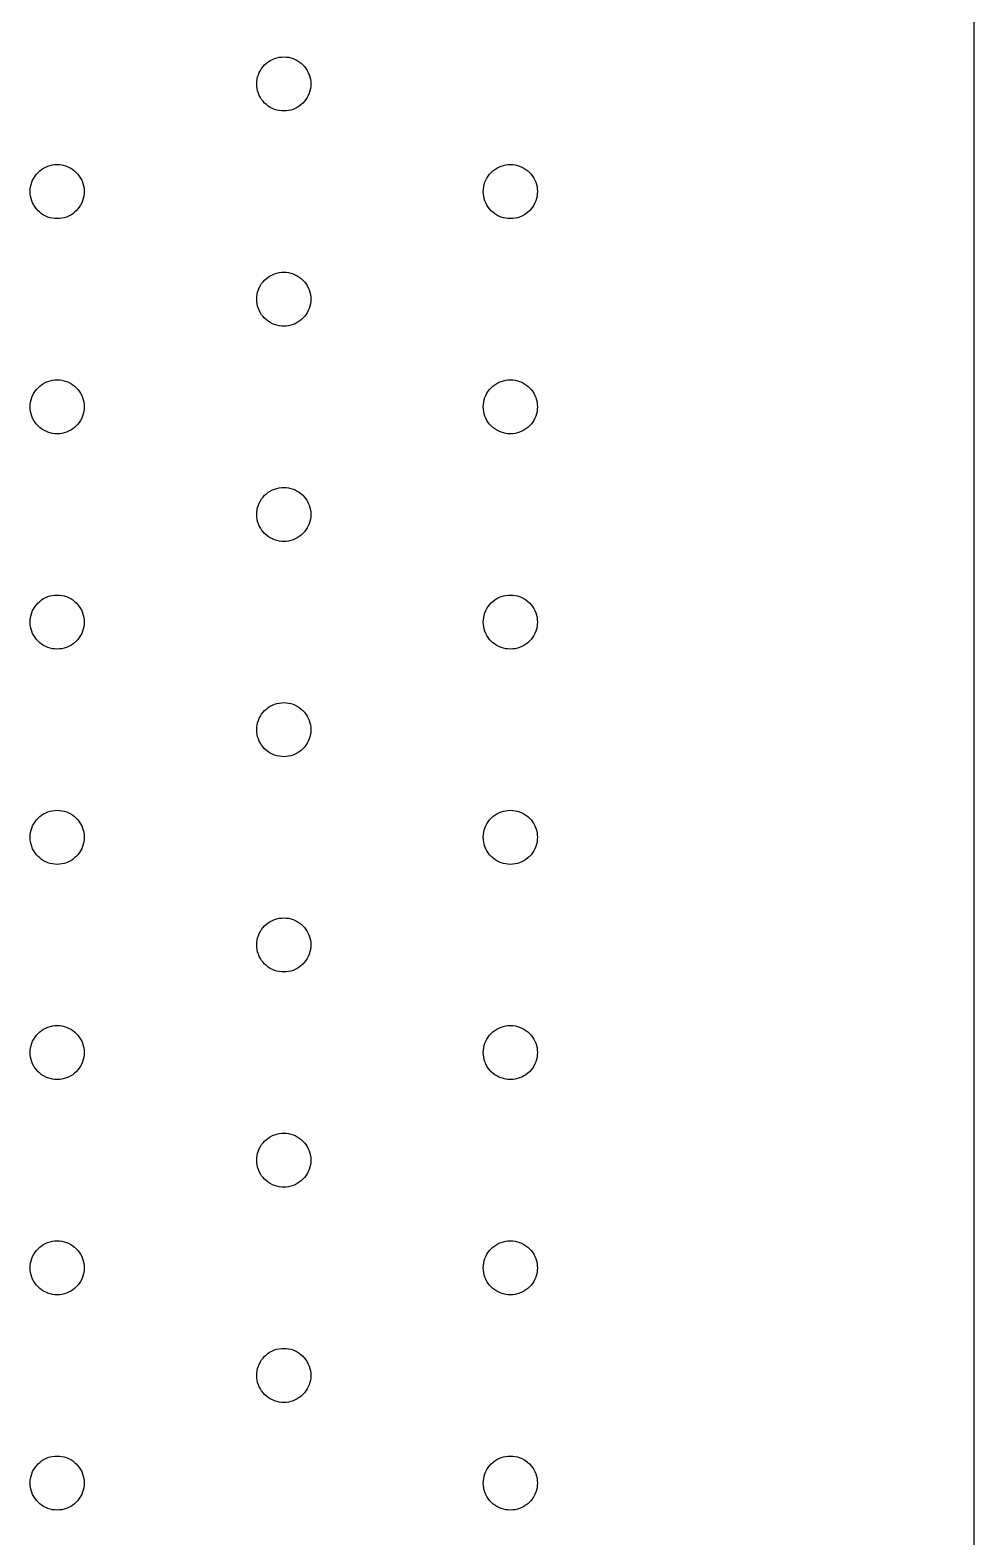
# Model space of a CAD drawing. Header units: millimetres. Extents: x 42 to 3058, y 353 to 2599.
# Drawn here: x 223.4 to 370, y 1478.3 to 1712.3 of the extents above; entities that cross this region are included whole.
import ezdxf

# ---------------------------------------------------------------- set-up
doc = ezdxf.new("R2010")
doc.units = ezdxf.units.MM
doc.layers.add('DRAWING', color=7, linetype='Continuous')

msp = doc.modelspace()

# ---------------------------------------------------------------- linework, layer by layer
at = {"layer": 'DRAWING', "linetype": 'CONTINUOUS', "true_color": 0x111111}
msp.add_line((370, 1930), (370, 500), dxfattribs=at)
for points in [[(267, 1703.91), (266.98, 1703.54), (266.94, 1703.18), (266.86, 1702.82), (266.75, 1702.47), (266.61, 1702.13), (266.44, 1701.81), (266.24, 1701.5), (266.02, 1701.21), (265.77, 1700.94), (265.5, 1700.69), (265.21, 1700.47), (264.9, 1700.27), (264.57, 1700.1), (264.24, 1699.96), (263.89, 1699.85), (263.53, 1699.77), (263.17, 1699.72), (262.8, 1699.71), (262.43, 1699.72), (262.07, 1699.77), (261.71, 1699.85), (261.36, 1699.96), (261.03, 1700.1), (260.7, 1700.27), (260.39, 1700.47), (260.1, 1700.69), (259.83, 1700.94), (259.58, 1701.21), (259.36, 1701.5), (259.16, 1701.81), (258.99, 1702.13), (258.85, 1702.47), (258.74, 1702.82), (258.66, 1703.18), (258.62, 1703.54), (258.6, 1703.91), (258.62, 1704.27), (258.66, 1704.64), (258.74, 1704.99), (258.85, 1705.34), (258.99, 1705.68), (259.16, 1706.01), (259.36, 1706.31), (259.58, 1706.61), (259.83, 1706.88), (260.1, 1707.12), (260.39, 1707.35), (260.7, 1707.54), (261.03, 1707.71), (261.36, 1707.85), (261.71, 1707.96), (262.07, 1708.04), (262.43, 1708.09), (262.8, 1708.11), (263.17, 1708.09), (263.53, 1708.04), (263.89, 1707.96), (264.24, 1707.85), (264.57, 1707.71), (264.9, 1707.54), (265.21, 1707.35), (265.5, 1707.12), (265.77, 1706.88), (266.02, 1706.61), (266.24, 1706.31), (266.44, 1706.01), (266.61, 1705.68), (266.75, 1705.34), (266.86, 1704.99), (266.94, 1704.64), (266.98, 1704.27), (267, 1703.91)], [(231.8, 1687.19), (231.78, 1686.83), (231.74, 1686.46), (231.66, 1686.1), (231.55, 1685.75), (231.41, 1685.42), (231.24, 1685.09), (231.04, 1684.78), (230.82, 1684.49), (230.57, 1684.22), (230.3, 1683.97), (230.01, 1683.75), (229.7, 1683.55), (229.37, 1683.38), (229.04, 1683.24), (228.69, 1683.13), (228.33, 1683.05), (227.97, 1683.01), (227.6, 1682.99), (227.23, 1683.01), (226.87, 1683.05), (226.51, 1683.13), (226.16, 1683.24), (225.83, 1683.38), (225.5, 1683.55), (225.19, 1683.75), (224.9, 1683.97), (224.63, 1684.22), (224.38, 1684.49), (224.16, 1684.78), (223.96, 1685.09), (223.79, 1685.42), (223.65, 1685.75), (223.54, 1686.1), (223.46, 1686.46), (223.42, 1686.83), (223.4, 1687.19), (223.42, 1687.56), (223.46, 1687.92), (223.54, 1688.28), (223.65, 1688.63), (223.79, 1688.97), (223.96, 1689.29), (224.16, 1689.6), (224.38, 1689.89), (224.63, 1690.16), (224.9, 1690.41), (225.19, 1690.63), (225.5, 1690.83), (225.83, 1691), (226.16, 1691.14), (226.51, 1691.25), (226.87, 1691.33), (227.23, 1691.38), (227.6, 1691.39), (227.97, 1691.38), (228.33, 1691.33), (228.69, 1691.25), (229.04, 1691.14), (229.37, 1691), (229.7, 1690.83), (230.01, 1690.63), (230.3, 1690.41), (230.57, 1690.16), (230.82, 1689.89), (231.04, 1689.6), (231.24, 1689.29), (231.41, 1688.97), (231.55, 1688.63), (231.66, 1688.28), (231.74, 1687.92), (231.78, 1687.56), (231.8, 1687.19)], [(302.2, 1687.19), (302.18, 1686.83), (302.14, 1686.46), (302.06, 1686.1), (301.95, 1685.75), (301.81, 1685.42), (301.64, 1685.09), (301.44, 1684.78), (301.22, 1684.49), (300.97, 1684.22), (300.7, 1683.97), (300.41, 1683.75), (300.1, 1683.55), (299.77, 1683.38), (299.44, 1683.24), (299.09, 1683.13), (298.73, 1683.05), (298.37, 1683.01), (298, 1682.99), (297.63, 1683.01), (297.27, 1683.05), (296.91, 1683.13), (296.56, 1683.24), (296.23, 1683.38), (295.9, 1683.55), (295.59, 1683.75), (295.3, 1683.97), (295.03, 1684.22), (294.78, 1684.49), (294.56, 1684.78), (294.36, 1685.09), (294.19, 1685.42), (294.05, 1685.75), (293.94, 1686.1), (293.86, 1686.46), (293.82, 1686.83), (293.8, 1687.19), (293.82, 1687.56), (293.86, 1687.92), (293.94, 1688.28), (294.05, 1688.63), (294.19, 1688.97), (294.36, 1689.29), (294.56, 1689.6), (294.78, 1689.89), (295.03, 1690.16), (295.3, 1690.41), (295.59, 1690.63), (295.9, 1690.83), (296.23, 1691), (296.56, 1691.14), (296.91, 1691.25), (297.27, 1691.33), (297.63, 1691.38), (298, 1691.39), (298.37, 1691.38), (298.73, 1691.33), (299.09, 1691.25), (299.44, 1691.14), (299.77, 1691), (300.1, 1690.83), (300.41, 1690.63), (300.7, 1690.41), (300.97, 1690.16), (301.22, 1689.89), (301.44, 1689.6), (301.64, 1689.29), (301.81, 1688.97), (301.95, 1688.63), (302.06, 1688.28), (302.14, 1687.92), (302.18, 1687.56), (302.2, 1687.19)], [(267, 1670.48), (266.98, 1670.11), (266.94, 1669.75), (266.86, 1669.39), (266.75, 1669.04), (266.61, 1668.7), (266.44, 1668.38), (266.24, 1668.07), (266.02, 1667.78), (265.77, 1667.51), (265.5, 1667.26), (265.21, 1667.04), (264.9, 1666.84), (264.57, 1666.67), (264.24, 1666.53), (263.89, 1666.42), (263.53, 1666.34), (263.17, 1666.29), (262.8, 1666.28), (262.43, 1666.29), (262.07, 1666.34), (261.71, 1666.42), (261.36, 1666.53), (261.03, 1666.67), (260.7, 1666.84), (260.39, 1667.04), (260.1, 1667.26), (259.83, 1667.51), (259.58, 1667.78), (259.36, 1668.07), (259.16, 1668.38), (258.99, 1668.7), (258.85, 1669.04), (258.74, 1669.39), (258.66, 1669.75), (258.62, 1670.11), (258.6, 1670.48), (258.62, 1670.84), (258.66, 1671.21), (258.74, 1671.56), (258.85, 1671.91), (258.99, 1672.25), (259.16, 1672.58), (259.36, 1672.89), (259.58, 1673.18), (259.83, 1673.45), (260.1, 1673.69), (260.39, 1673.92), (260.7, 1674.11), (261.03, 1674.28), (261.36, 1674.42), (261.71, 1674.53), (262.07, 1674.61), (262.43, 1674.66), (262.8, 1674.68), (263.17, 1674.66), (263.53, 1674.61), (263.89, 1674.53), (264.24, 1674.42), (264.57, 1674.28), (264.9, 1674.11), (265.21, 1673.92), (265.5, 1673.69), (265.77, 1673.45), (266.02, 1673.18), (266.24, 1672.89), (266.44, 1672.58), (266.61, 1672.25), (266.75, 1671.91), (266.86, 1671.56), (266.94, 1671.21), (266.98, 1670.84), (267, 1670.48)], [(231.8, 1653.76), (231.78, 1653.4), (231.74, 1653.03), (231.66, 1652.67), (231.55, 1652.33), (231.41, 1651.99), (231.24, 1651.66), (231.04, 1651.35), (230.82, 1651.06), (230.57, 1650.79), (230.3, 1650.54), (230.01, 1650.32), (229.7, 1650.12), (229.37, 1649.96), (229.04, 1649.81), (228.69, 1649.7), (228.33, 1649.63), (227.97, 1649.58), (227.6, 1649.56), (227.23, 1649.58), (226.87, 1649.63), (226.51, 1649.7), (226.16, 1649.81), (225.83, 1649.96), (225.5, 1650.12), (225.19, 1650.32), (224.9, 1650.54), (224.63, 1650.79), (224.38, 1651.06), (224.16, 1651.35), (223.96, 1651.66), (223.79, 1651.99), (223.65, 1652.33), (223.54, 1652.67), (223.46, 1653.03), (223.42, 1653.4), (223.4, 1653.76), (223.42, 1654.13), (223.46, 1654.49), (223.54, 1654.85), (223.65, 1655.2), (223.79, 1655.54), (223.96, 1655.86), (224.16, 1656.17), (224.38, 1656.46), (224.63, 1656.73), (224.9, 1656.98), (225.19, 1657.2), (225.5, 1657.4), (225.83, 1657.57), (226.16, 1657.71), (226.51, 1657.82), (226.87, 1657.9), (227.23, 1657.95), (227.6, 1657.96), (227.97, 1657.95), (228.33, 1657.9), (228.69, 1657.82), (229.04, 1657.71), (229.37, 1657.57), (229.7, 1657.4), (230.01, 1657.2), (230.3, 1656.98), (230.57, 1656.73), (230.82, 1656.46), (231.04, 1656.17), (231.24, 1655.86), (231.41, 1655.54), (231.55, 1655.2), (231.66, 1654.85), (231.74, 1654.49), (231.78, 1654.13), (231.8, 1653.76)], [(302.2, 1653.76), (302.18, 1653.4), (302.14, 1653.03), (302.06, 1652.67), (301.95, 1652.33), (301.81, 1651.99), (301.64, 1651.66), (301.44, 1651.35), (301.22, 1651.06), (300.97, 1650.79), (300.7, 1650.54), (300.41, 1650.32), (300.1, 1650.12), (299.77, 1649.96), (299.44, 1649.81), (299.09, 1649.7), (298.73, 1649.63), (298.37, 1649.58), (298, 1649.56), (297.63, 1649.58), (297.27, 1649.63), (296.91, 1649.7), (296.56, 1649.81), (296.23, 1649.96), (295.9, 1650.12), (295.59, 1650.32), (295.3, 1650.54), (295.03, 1650.79), (294.78, 1651.06), (294.56, 1651.35), (294.36, 1651.66), (294.19, 1651.99), (294.05, 1652.33), (293.94, 1652.67), (293.86, 1653.03), (293.82, 1653.4), (293.8, 1653.76), (293.82, 1654.13), (293.86, 1654.49), (293.94, 1654.85), (294.05, 1655.2), (294.19, 1655.54), (294.36, 1655.86), (294.56, 1656.17), (294.78, 1656.46), (295.03, 1656.73), (295.3, 1656.98), (295.59, 1657.2), (295.9, 1657.4), (296.23, 1657.57), (296.56, 1657.71), (296.91, 1657.82), (297.27, 1657.9), (297.63, 1657.95), (298, 1657.96), (298.37, 1657.95), (298.73, 1657.9), (299.09, 1657.82), (299.44, 1657.71), (299.77, 1657.57), (300.1, 1657.4), (300.41, 1657.2), (300.7, 1656.98), (300.97, 1656.73), (301.22, 1656.46), (301.44, 1656.17), (301.64, 1655.86), (301.81, 1655.54), (301.95, 1655.2), (302.06, 1654.85), (302.14, 1654.49), (302.18, 1654.13), (302.2, 1653.76)], [(267, 1637.05), (266.98, 1636.68), (266.94, 1636.32), (266.86, 1635.96), (266.75, 1635.61), (266.61, 1635.27), (266.44, 1634.95), (266.24, 1634.64), (266.02, 1634.35), (265.77, 1634.08), (265.5, 1633.83), (265.21, 1633.61), (264.9, 1633.41), (264.57, 1633.24), (264.24, 1633.1), (263.89, 1632.99), (263.53, 1632.91), (263.17, 1632.86), (262.8, 1632.85), (262.43, 1632.86), (262.07, 1632.91), (261.71, 1632.99), (261.36, 1633.1), (261.03, 1633.24), (260.7, 1633.41), (260.39, 1633.61), (260.1, 1633.83), (259.83, 1634.08), (259.58, 1634.35), (259.36, 1634.64), (259.16, 1634.95), (258.99, 1635.27), (258.85, 1635.61), (258.74, 1635.96), (258.66, 1636.32), (258.62, 1636.68), (258.6, 1637.05), (258.62, 1637.41), (258.66, 1637.78), (258.74, 1638.13), (258.85, 1638.48), (258.99, 1638.82), (259.16, 1639.15), (259.36, 1639.46), (259.58, 1639.75), (259.83, 1640.02), (260.1, 1640.26), (260.39, 1640.49), (260.7, 1640.68), (261.03, 1640.85), (261.36, 1640.99), (261.71, 1641.1), (262.07, 1641.18), (262.43, 1641.23), (262.8, 1641.25), (263.17, 1641.23), (263.53, 1641.18), (263.89, 1641.1), (264.24, 1640.99), (264.57, 1640.85), (264.9, 1640.68), (265.21, 1640.49), (265.5, 1640.26), (265.77, 1640.02), (266.02, 1639.75), (266.24, 1639.46), (266.44, 1639.15), (266.61, 1638.82), (266.75, 1638.48), (266.86, 1638.13), (266.94, 1637.78), (266.98, 1637.41), (267, 1637.05)], [(231.8, 1620.33), (231.78, 1619.97), (231.74, 1619.6), (231.66, 1619.25), (231.55, 1618.9), (231.41, 1618.56), (231.24, 1618.23), (231.04, 1617.92), (230.82, 1617.63), (230.57, 1617.36), (230.3, 1617.11), (230.01, 1616.89), (229.7, 1616.69), (229.37, 1616.53), (229.04, 1616.39), (228.69, 1616.28), (228.33, 1616.2), (227.97, 1616.15), (227.6, 1616.13), (227.23, 1616.15), (226.87, 1616.2), (226.51, 1616.28), (226.16, 1616.39), (225.83, 1616.53), (225.5, 1616.69), (225.19, 1616.89), (224.9, 1617.11), (224.63, 1617.36), (224.38, 1617.63), (224.16, 1617.92), (223.96, 1618.23), (223.79, 1618.56), (223.65, 1618.9), (223.54, 1619.25), (223.46, 1619.6), (223.42, 1619.97), (223.4, 1620.33), (223.42, 1620.7), (223.46, 1621.06), (223.54, 1621.42), (223.65, 1621.77), (223.79, 1622.11), (223.96, 1622.43), (224.16, 1622.74), (224.38, 1623.03), (224.63, 1623.3), (224.9, 1623.55), (225.19, 1623.77), (225.5, 1623.97), (225.83, 1624.14), (226.16, 1624.28), (226.51, 1624.39), (226.87, 1624.47), (227.23, 1624.52), (227.6, 1624.53), (227.97, 1624.52), (228.33, 1624.47), (228.69, 1624.39), (229.04, 1624.28), (229.37, 1624.14), (229.7, 1623.97), (230.01, 1623.77), (230.3, 1623.55), (230.57, 1623.3), (230.82, 1623.03), (231.04, 1622.74), (231.24, 1622.43), (231.41, 1622.11), (231.55, 1621.77), (231.66, 1621.42), (231.74, 1621.06), (231.78, 1620.7), (231.8, 1620.33)], [(302.2, 1620.33), (302.18, 1619.97), (302.14, 1619.6), (302.06, 1619.25), (301.95, 1618.9), (301.81, 1618.56), (301.64, 1618.23), (301.44, 1617.92), (301.22, 1617.63), (300.97, 1617.36), (300.7, 1617.11), (300.41, 1616.89), (300.1, 1616.69), (299.77, 1616.53), (299.44, 1616.39), (299.09, 1616.28), (298.73, 1616.2), (298.37, 1616.15), (298, 1616.13), (297.63, 1616.15), (297.27, 1616.2), (296.91, 1616.28), (296.56, 1616.39), (296.23, 1616.53), (295.9, 1616.69), (295.59, 1616.89), (295.3, 1617.11), (295.03, 1617.36), (294.78, 1617.63), (294.56, 1617.92), (294.36, 1618.23), (294.19, 1618.56), (294.05, 1618.9), (293.94, 1619.25), (293.86, 1619.6), (293.82, 1619.97), (293.8, 1620.33), (293.82, 1620.7), (293.86, 1621.06), (293.94, 1621.42), (294.05, 1621.77), (294.19, 1622.11), (294.36, 1622.43), (294.56, 1622.74), (294.78, 1623.03), (295.03, 1623.3), (295.3, 1623.55), (295.59, 1623.77), (295.9, 1623.97), (296.23, 1624.14), (296.56, 1624.28), (296.91, 1624.39), (297.27, 1624.47), (297.63, 1624.52), (298, 1624.53), (298.37, 1624.52), (298.73, 1624.47), (299.09, 1624.39), (299.44, 1624.28), (299.77, 1624.14), (300.1, 1623.97), (300.41, 1623.77), (300.7, 1623.55), (300.97, 1623.3), (301.22, 1623.03), (301.44, 1622.74), (301.64, 1622.43), (301.81, 1622.11), (301.95, 1621.77), (302.06, 1621.42), (302.14, 1621.06), (302.18, 1620.7), (302.2, 1620.33)], [(267, 1603.62), (266.98, 1603.25), (266.94, 1602.89), (266.86, 1602.53), (266.75, 1602.18), (266.61, 1601.84), (266.44, 1601.52), (266.24, 1601.21), (266.02, 1600.92), (265.77, 1600.65), (265.5, 1600.4), (265.21, 1600.18), (264.9, 1599.98), (264.57, 1599.81), (264.24, 1599.67), (263.89, 1599.56), (263.53, 1599.48), (263.17, 1599.43), (262.8, 1599.42), (262.43, 1599.43), (262.07, 1599.48), (261.71, 1599.56), (261.36, 1599.67), (261.03, 1599.81), (260.7, 1599.98), (260.39, 1600.18), (260.1, 1600.4), (259.83, 1600.65), (259.58, 1600.92), (259.36, 1601.21), (259.16, 1601.52), (258.99, 1601.84), (258.85, 1602.18), (258.74, 1602.53), (258.66, 1602.89), (258.62, 1603.25), (258.6, 1603.62), (258.62, 1603.98), (258.66, 1604.35), (258.74, 1604.7), (258.85, 1605.05), (258.99, 1605.39), (259.16, 1605.72), (259.36, 1606.03), (259.58, 1606.32), (259.83, 1606.59), (260.1, 1606.83), (260.39, 1607.06), (260.7, 1607.25), (261.03, 1607.42), (261.36, 1607.56), (261.71, 1607.67), (262.07, 1607.75), (262.43, 1607.8), (262.8, 1607.82), (263.17, 1607.8), (263.53, 1607.75), (263.89, 1607.67), (264.24, 1607.56), (264.57, 1607.42), (264.9, 1607.25), (265.21, 1607.06), (265.5, 1606.83), (265.77, 1606.59), (266.02, 1606.32), (266.24, 1606.03), (266.44, 1605.72), (266.61, 1605.39), (266.75, 1605.05), (266.86, 1604.7), (266.94, 1604.35), (266.98, 1603.98), (267, 1603.62)], [(231.8, 1586.9), (231.78, 1586.54), (231.74, 1586.17), (231.66, 1585.82), (231.55, 1585.47), (231.41, 1585.13), (231.24, 1584.8), (231.04, 1584.49), (230.82, 1584.2), (230.57, 1583.93), (230.3, 1583.69), (230.01, 1583.46), (229.7, 1583.27), (229.37, 1583.1), (229.04, 1582.96), (228.69, 1582.85), (228.33, 1582.77), (227.97, 1582.72), (227.6, 1582.7), (227.23, 1582.72), (226.87, 1582.77), (226.51, 1582.85), (226.16, 1582.96), (225.83, 1583.1), (225.5, 1583.27), (225.19, 1583.46), (224.9, 1583.69), (224.63, 1583.93), (224.38, 1584.2), (224.16, 1584.49), (223.96, 1584.8), (223.79, 1585.13), (223.65, 1585.47), (223.54, 1585.82), (223.46, 1586.17), (223.42, 1586.54), (223.4, 1586.9), (223.42, 1587.27), (223.46, 1587.63), (223.54, 1587.99), (223.65, 1588.34), (223.79, 1588.68), (223.96, 1589), (224.16, 1589.31), (224.38, 1589.6), (224.63, 1589.87), (224.9, 1590.12), (225.19, 1590.34), (225.5, 1590.54), (225.83, 1590.71), (226.16, 1590.85), (226.51, 1590.96), (226.87, 1591.04), (227.23, 1591.09), (227.6, 1591.1), (227.97, 1591.09), (228.33, 1591.04), (228.69, 1590.96), (229.04, 1590.85), (229.37, 1590.71), (229.7, 1590.54), (230.01, 1590.34), (230.3, 1590.12), (230.57, 1589.87), (230.82, 1589.6), (231.04, 1589.31), (231.24, 1589), (231.41, 1588.68), (231.55, 1588.34), (231.66, 1587.99), (231.74, 1587.63), (231.78, 1587.27), (231.8, 1586.9)], [(302.2, 1586.9), (302.18, 1586.54), (302.14, 1586.17), (302.06, 1585.82), (301.95, 1585.47), (301.81, 1585.13), (301.64, 1584.8), (301.44, 1584.49), (301.22, 1584.2), (300.97, 1583.93), (300.7, 1583.69), (300.41, 1583.46), (300.1, 1583.27), (299.77, 1583.1), (299.44, 1582.96), (299.09, 1582.85), (298.73, 1582.77), (298.37, 1582.72), (298, 1582.7), (297.63, 1582.72), (297.27, 1582.77), (296.91, 1582.85), (296.56, 1582.96), (296.23, 1583.1), (295.9, 1583.27), (295.59, 1583.46), (295.3, 1583.69), (295.03, 1583.93), (294.78, 1584.2), (294.56, 1584.49), (294.36, 1584.8), (294.19, 1585.13), (294.05, 1585.47), (293.94, 1585.82), (293.86, 1586.17), (293.82, 1586.54), (293.8, 1586.9), (293.82, 1587.27), (293.86, 1587.63), (293.94, 1587.99), (294.05, 1588.34), (294.19, 1588.68), (294.36, 1589), (294.56, 1589.31), (294.78, 1589.6), (295.03, 1589.87), (295.3, 1590.12), (295.59, 1590.34), (295.9, 1590.54), (296.23, 1590.71), (296.56, 1590.85), (296.91, 1590.96), (297.27, 1591.04), (297.63, 1591.09), (298, 1591.1), (298.37, 1591.09), (298.73, 1591.04), (299.09, 1590.96), (299.44, 1590.85), (299.77, 1590.71), (300.1, 1590.54), (300.41, 1590.34), (300.7, 1590.12), (300.97, 1589.87), (301.22, 1589.6), (301.44, 1589.31), (301.64, 1589), (301.81, 1588.68), (301.95, 1588.34), (302.06, 1587.99), (302.14, 1587.63), (302.18, 1587.27), (302.2, 1586.9)], [(267, 1570.19), (266.98, 1569.82), (266.94, 1569.46), (266.86, 1569.1), (266.75, 1568.75), (266.61, 1568.41), (266.44, 1568.09), (266.24, 1567.78), (266.02, 1567.49), (265.77, 1567.22), (265.5, 1566.97), (265.21, 1566.75), (264.9, 1566.55), (264.57, 1566.38), (264.24, 1566.24), (263.89, 1566.13), (263.53, 1566.05), (263.17, 1566), (262.8, 1565.99), (262.43, 1566), (262.07, 1566.05), (261.71, 1566.13), (261.36, 1566.24), (261.03, 1566.38), (260.7, 1566.55), (260.39, 1566.75), (260.1, 1566.97), (259.83, 1567.22), (259.58, 1567.49), (259.36, 1567.78), (259.16, 1568.09), (258.99, 1568.41), (258.85, 1568.75), (258.74, 1569.1), (258.66, 1569.46), (258.62, 1569.82), (258.6, 1570.19), (258.62, 1570.55), (258.66, 1570.92), (258.74, 1571.28), (258.85, 1571.62), (258.99, 1571.96), (259.16, 1572.29), (259.36, 1572.6), (259.58, 1572.89), (259.83, 1573.16), (260.1, 1573.41), (260.39, 1573.63), (260.7, 1573.83), (261.03, 1573.99), (261.36, 1574.13), (261.71, 1574.24), (262.07, 1574.32), (262.43, 1574.37), (262.8, 1574.39), (263.17, 1574.37), (263.53, 1574.32), (263.89, 1574.24), (264.24, 1574.13), (264.57, 1573.99), (264.9, 1573.83), (265.21, 1573.63), (265.5, 1573.41), (265.77, 1573.16), (266.02, 1572.89), (266.24, 1572.6), (266.44, 1572.29), (266.61, 1571.96), (266.75, 1571.62), (266.86, 1571.28), (266.94, 1570.92), (266.98, 1570.55), (267, 1570.19)], [(231.8, 1553.47), (231.78, 1553.11), (231.74, 1552.74), (231.66, 1552.39), (231.55, 1552.04), (231.41, 1551.7), (231.24, 1551.37), (231.04, 1551.06), (230.82, 1550.77), (230.57, 1550.5), (230.3, 1550.26), (230.01, 1550.03), (229.7, 1549.84), (229.37, 1549.67), (229.04, 1549.53), (228.69, 1549.42), (228.33, 1549.34), (227.97, 1549.29), (227.6, 1549.27), (227.23, 1549.29), (226.87, 1549.34), (226.51, 1549.42), (226.16, 1549.53), (225.83, 1549.67), (225.5, 1549.84), (225.19, 1550.03), (224.9, 1550.26), (224.63, 1550.5), (224.38, 1550.77), (224.16, 1551.06), (223.96, 1551.37), (223.79, 1551.7), (223.65, 1552.04), (223.54, 1552.39), (223.46, 1552.74), (223.42, 1553.11), (223.4, 1553.47), (223.42, 1553.84), (223.46, 1554.2), (223.54, 1554.56), (223.65, 1554.91), (223.79, 1555.25), (223.96, 1555.57), (224.16, 1555.88), (224.38, 1556.17), (224.63, 1556.44), (224.9, 1556.69), (225.19, 1556.91), (225.5, 1557.11), (225.83, 1557.28), (226.16, 1557.42), (226.51, 1557.53), (226.87, 1557.61), (227.23, 1557.66), (227.6, 1557.67), (227.97, 1557.66), (228.33, 1557.61), (228.69, 1557.53), (229.04, 1557.42), (229.37, 1557.28), (229.7, 1557.11), (230.01, 1556.91), (230.3, 1556.69), (230.57, 1556.44), (230.82, 1556.17), (231.04, 1555.88), (231.24, 1555.57), (231.41, 1555.25), (231.55, 1554.91), (231.66, 1554.56), (231.74, 1554.2), (231.78, 1553.84), (231.8, 1553.47)], [(302.2, 1553.47), (302.18, 1553.11), (302.14, 1552.74), (302.06, 1552.39), (301.95, 1552.04), (301.81, 1551.7), (301.64, 1551.37), (301.44, 1551.06), (301.22, 1550.77), (300.97, 1550.5), (300.7, 1550.26), (300.41, 1550.03), (300.1, 1549.84), (299.77, 1549.67), (299.44, 1549.53), (299.09, 1549.42), (298.73, 1549.34), (298.37, 1549.29), (298, 1549.27), (297.63, 1549.29), (297.27, 1549.34), (296.91, 1549.42), (296.56, 1549.53), (296.23, 1549.67), (295.9, 1549.84), (295.59, 1550.03), (295.3, 1550.26), (295.03, 1550.5), (294.78, 1550.77), (294.56, 1551.06), (294.36, 1551.37), (294.19, 1551.7), (294.05, 1552.04), (293.94, 1552.39), (293.86, 1552.74), (293.82, 1553.11), (293.8, 1553.47), (293.82, 1553.84), (293.86, 1554.2), (293.94, 1554.56), (294.05, 1554.91), (294.19, 1555.25), (294.36, 1555.57), (294.56, 1555.88), (294.78, 1556.17), (295.03, 1556.44), (295.3, 1556.69), (295.59, 1556.91), (295.9, 1557.11), (296.23, 1557.28), (296.56, 1557.42), (296.91, 1557.53), (297.27, 1557.61), (297.63, 1557.66), (298, 1557.67), (298.37, 1557.66), (298.73, 1557.61), (299.09, 1557.53), (299.44, 1557.42), (299.77, 1557.28), (300.1, 1557.11), (300.41, 1556.91), (300.7, 1556.69), (300.97, 1556.44), (301.22, 1556.17), (301.44, 1555.88), (301.64, 1555.57), (301.81, 1555.25), (301.95, 1554.91), (302.06, 1554.56), (302.14, 1554.2), (302.18, 1553.84), (302.2, 1553.47)], [(267, 1536.76), (266.98, 1536.39), (266.94, 1536.03), (266.86, 1535.67), (266.75, 1535.32), (266.61, 1534.98), (266.44, 1534.66), (266.24, 1534.35), (266.02, 1534.06), (265.77, 1533.79), (265.5, 1533.54), (265.21, 1533.32), (264.9, 1533.12), (264.57, 1532.95), (264.24, 1532.81), (263.89, 1532.7), (263.53, 1532.62), (263.17, 1532.57), (262.8, 1532.56), (262.43, 1532.57), (262.07, 1532.62), (261.71, 1532.7), (261.36, 1532.81), (261.03, 1532.95), (260.7, 1533.12), (260.39, 1533.32), (260.1, 1533.54), (259.83, 1533.79), (259.58, 1534.06), (259.36, 1534.35), (259.16, 1534.66), (258.99, 1534.98), (258.85, 1535.32), (258.74, 1535.67), (258.66, 1536.03), (258.62, 1536.39), (258.6, 1536.76), (258.62, 1537.12), (258.66, 1537.49), (258.74, 1537.85), (258.85, 1538.2), (258.99, 1538.53), (259.16, 1538.86), (259.36, 1539.17), (259.58, 1539.46), (259.83, 1539.73), (260.1, 1539.98), (260.39, 1540.2), (260.7, 1540.4), (261.03, 1540.57), (261.36, 1540.71), (261.71, 1540.82), (262.07, 1540.89), (262.43, 1540.94), (262.8, 1540.96), (263.17, 1540.94), (263.53, 1540.89), (263.89, 1540.82), (264.24, 1540.71), (264.57, 1540.57), (264.9, 1540.4), (265.21, 1540.2), (265.5, 1539.98), (265.77, 1539.73), (266.02, 1539.46), (266.24, 1539.17), (266.44, 1538.86), (266.61, 1538.53), (266.75, 1538.2), (266.86, 1537.85), (266.94, 1537.49), (266.98, 1537.12), (267, 1536.76)], [(231.8, 1520.04), (231.78, 1519.68), (231.74, 1519.31), (231.66, 1518.96), (231.55, 1518.61), (231.41, 1518.27), (231.24, 1517.94), (231.04, 1517.63), (230.82, 1517.34), (230.57, 1517.07), (230.3, 1516.83), (230.01, 1516.6), (229.7, 1516.41), (229.37, 1516.24), (229.04, 1516.1), (228.69, 1515.99), (228.33, 1515.91), (227.97, 1515.86), (227.6, 1515.84), (227.23, 1515.86), (226.87, 1515.91), (226.51, 1515.99), (226.16, 1516.1), (225.83, 1516.24), (225.5, 1516.41), (225.19, 1516.6), (224.9, 1516.83), (224.63, 1517.07), (224.38, 1517.34), (224.16, 1517.63), (223.96, 1517.94), (223.79, 1518.27), (223.65, 1518.61), (223.54, 1518.96), (223.46, 1519.31), (223.42, 1519.68), (223.4, 1520.04), (223.42, 1520.41), (223.46, 1520.77), (223.54, 1521.13), (223.65, 1521.48), (223.79, 1521.82), (223.96, 1522.14), (224.16, 1522.45), (224.38, 1522.74), (224.63, 1523.01), (224.9, 1523.26), (225.19, 1523.48), (225.5, 1523.68), (225.83, 1523.85), (226.16, 1523.99), (226.51, 1524.1), (226.87, 1524.18), (227.23, 1524.23), (227.6, 1524.24), (227.97, 1524.23), (228.33, 1524.18), (228.69, 1524.1), (229.04, 1523.99), (229.37, 1523.85), (229.7, 1523.68), (230.01, 1523.48), (230.3, 1523.26), (230.57, 1523.01), (230.82, 1522.74), (231.04, 1522.45), (231.24, 1522.14), (231.41, 1521.82), (231.55, 1521.48), (231.66, 1521.13), (231.74, 1520.77), (231.78, 1520.41), (231.8, 1520.04)], [(302.2, 1520.04), (302.18, 1519.68), (302.14, 1519.31), (302.06, 1518.96), (301.95, 1518.61), (301.81, 1518.27), (301.64, 1517.94), (301.44, 1517.63), (301.22, 1517.34), (300.97, 1517.07), (300.7, 1516.83), (300.41, 1516.6), (300.1, 1516.41), (299.77, 1516.24), (299.44, 1516.1), (299.09, 1515.99), (298.73, 1515.91), (298.37, 1515.86), (298, 1515.84), (297.63, 1515.86), (297.27, 1515.91), (296.91, 1515.99), (296.56, 1516.1), (296.23, 1516.24), (295.9, 1516.41), (295.59, 1516.6), (295.3, 1516.83), (295.03, 1517.07), (294.78, 1517.34), (294.56, 1517.63), (294.36, 1517.94), (294.19, 1518.27), (294.05, 1518.61), (293.94, 1518.96), (293.86, 1519.31), (293.82, 1519.68), (293.8, 1520.04), (293.82, 1520.41), (293.86, 1520.77), (293.94, 1521.13), (294.05, 1521.48), (294.19, 1521.82), (294.36, 1522.14), (294.56, 1522.45), (294.78, 1522.74), (295.03, 1523.01), (295.3, 1523.26), (295.59, 1523.48), (295.9, 1523.68), (296.23, 1523.85), (296.56, 1523.99), (296.91, 1524.1), (297.27, 1524.18), (297.63, 1524.23), (298, 1524.24), (298.37, 1524.23), (298.73, 1524.18), (299.09, 1524.1), (299.44, 1523.99), (299.77, 1523.85), (300.1, 1523.68), (300.41, 1523.48), (300.7, 1523.26), (300.97, 1523.01), (301.22, 1522.74), (301.44, 1522.45), (301.64, 1522.14), (301.81, 1521.82), (301.95, 1521.48), (302.06, 1521.13), (302.14, 1520.77), (302.18, 1520.41), (302.2, 1520.04)], [(267, 1503.33), (266.98, 1502.96), (266.94, 1502.6), (266.86, 1502.24), (266.75, 1501.89), (266.61, 1501.55), (266.44, 1501.23), (266.24, 1500.92), (266.02, 1500.63), (265.77, 1500.36), (265.5, 1500.11), (265.21, 1499.89), (264.9, 1499.69), (264.57, 1499.52), (264.24, 1499.38), (263.89, 1499.27), (263.53, 1499.19), (263.17, 1499.15), (262.8, 1499.13), (262.43, 1499.15), (262.07, 1499.19), (261.71, 1499.27), (261.36, 1499.38), (261.03, 1499.52), (260.7, 1499.69), (260.39, 1499.89), (260.1, 1500.11), (259.83, 1500.36), (259.58, 1500.63), (259.36, 1500.92), (259.16, 1501.23), (258.99, 1501.55), (258.85, 1501.89), (258.74, 1502.24), (258.66, 1502.6), (258.62, 1502.96), (258.6, 1503.33), (258.62, 1503.7), (258.66, 1504.06), (258.74, 1504.42), (258.85, 1504.77), (258.99, 1505.1), (259.16, 1505.43), (259.36, 1505.74), (259.58, 1506.03), (259.83, 1506.3), (260.1, 1506.55), (260.39, 1506.77), (260.7, 1506.97), (261.03, 1507.14), (261.36, 1507.28), (261.71, 1507.39), (262.07, 1507.47), (262.43, 1507.51), (262.8, 1507.53), (263.17, 1507.51), (263.53, 1507.47), (263.89, 1507.39), (264.24, 1507.28), (264.57, 1507.14), (264.9, 1506.97), (265.21, 1506.77), (265.5, 1506.55), (265.77, 1506.3), (266.02, 1506.03), (266.24, 1505.74), (266.44, 1505.43), (266.61, 1505.1), (266.75, 1504.77), (266.86, 1504.42), (266.94, 1504.06), (266.98, 1503.7), (267, 1503.33)], [(231.8, 1486.61), (231.78, 1486.25), (231.74, 1485.89), (231.66, 1485.53), (231.55, 1485.18), (231.41, 1484.84), (231.24, 1484.51), (231.04, 1484.21), (230.82, 1483.91), (230.57, 1483.64), (230.3, 1483.4), (230.01, 1483.17), (229.7, 1482.98), (229.37, 1482.81), (229.04, 1482.67), (228.69, 1482.56), (228.33, 1482.48), (227.97, 1482.43), (227.6, 1482.41), (227.23, 1482.43), (226.87, 1482.48), (226.51, 1482.56), (226.16, 1482.67), (225.83, 1482.81), (225.5, 1482.98), (225.19, 1483.17), (224.9, 1483.4), (224.63, 1483.64), (224.38, 1483.91), (224.16, 1484.21), (223.96, 1484.51), (223.79, 1484.84), (223.65, 1485.18), (223.54, 1485.53), (223.46, 1485.89), (223.42, 1486.25), (223.4, 1486.61), (223.42, 1486.98), (223.46, 1487.34), (223.54, 1487.7), (223.65, 1488.05), (223.79, 1488.39), (223.96, 1488.71), (224.16, 1489.02), (224.38, 1489.31), (224.63, 1489.58), (224.9, 1489.83), (225.19, 1490.05), (225.5, 1490.25), (225.83, 1490.42), (226.16, 1490.56), (226.51, 1490.67), (226.87, 1490.75), (227.23, 1490.8), (227.6, 1490.81), (227.97, 1490.8), (228.33, 1490.75), (228.69, 1490.67), (229.04, 1490.56), (229.37, 1490.42), (229.7, 1490.25), (230.01, 1490.05), (230.3, 1489.83), (230.57, 1489.58), (230.82, 1489.31), (231.04, 1489.02), (231.24, 1488.71), (231.41, 1488.39), (231.55, 1488.05), (231.66, 1487.7), (231.74, 1487.34), (231.78, 1486.98), (231.8, 1486.61)], [(302.2, 1486.61), (302.18, 1486.25), (302.14, 1485.89), (302.06, 1485.53), (301.95, 1485.18), (301.81, 1484.84), (301.64, 1484.51), (301.44, 1484.21), (301.22, 1483.91), (300.97, 1483.64), (300.7, 1483.4), (300.41, 1483.17), (300.1, 1482.98), (299.77, 1482.81), (299.44, 1482.67), (299.09, 1482.56), (298.73, 1482.48), (298.37, 1482.43), (298, 1482.41), (297.63, 1482.43), (297.27, 1482.48), (296.91, 1482.56), (296.56, 1482.67), (296.23, 1482.81), (295.9, 1482.98), (295.59, 1483.17), (295.3, 1483.4), (295.03, 1483.64), (294.78, 1483.91), (294.56, 1484.21), (294.36, 1484.51), (294.19, 1484.84), (294.05, 1485.18), (293.94, 1485.53), (293.86, 1485.89), (293.82, 1486.25), (293.8, 1486.61), (293.82, 1486.98), (293.86, 1487.34), (293.94, 1487.7), (294.05, 1488.05), (294.19, 1488.39), (294.36, 1488.71), (294.56, 1489.02), (294.78, 1489.31), (295.03, 1489.58), (295.3, 1489.83), (295.59, 1490.05), (295.9, 1490.25), (296.23, 1490.42), (296.56, 1490.56), (296.91, 1490.67), (297.27, 1490.75), (297.63, 1490.8), (298, 1490.81), (298.37, 1490.8), (298.73, 1490.75), (299.09, 1490.67), (299.44, 1490.56), (299.77, 1490.42), (300.1, 1490.25), (300.41, 1490.05), (300.7, 1489.83), (300.97, 1489.58), (301.22, 1489.31), (301.44, 1489.02), (301.64, 1488.71), (301.81, 1488.39), (301.95, 1488.05), (302.06, 1487.7), (302.14, 1487.34), (302.18, 1486.98), (302.2, 1486.61)]]:
    msp.add_lwpolyline(points, close=True, dxfattribs=at)

doc.saveas('drawing.dxf')
